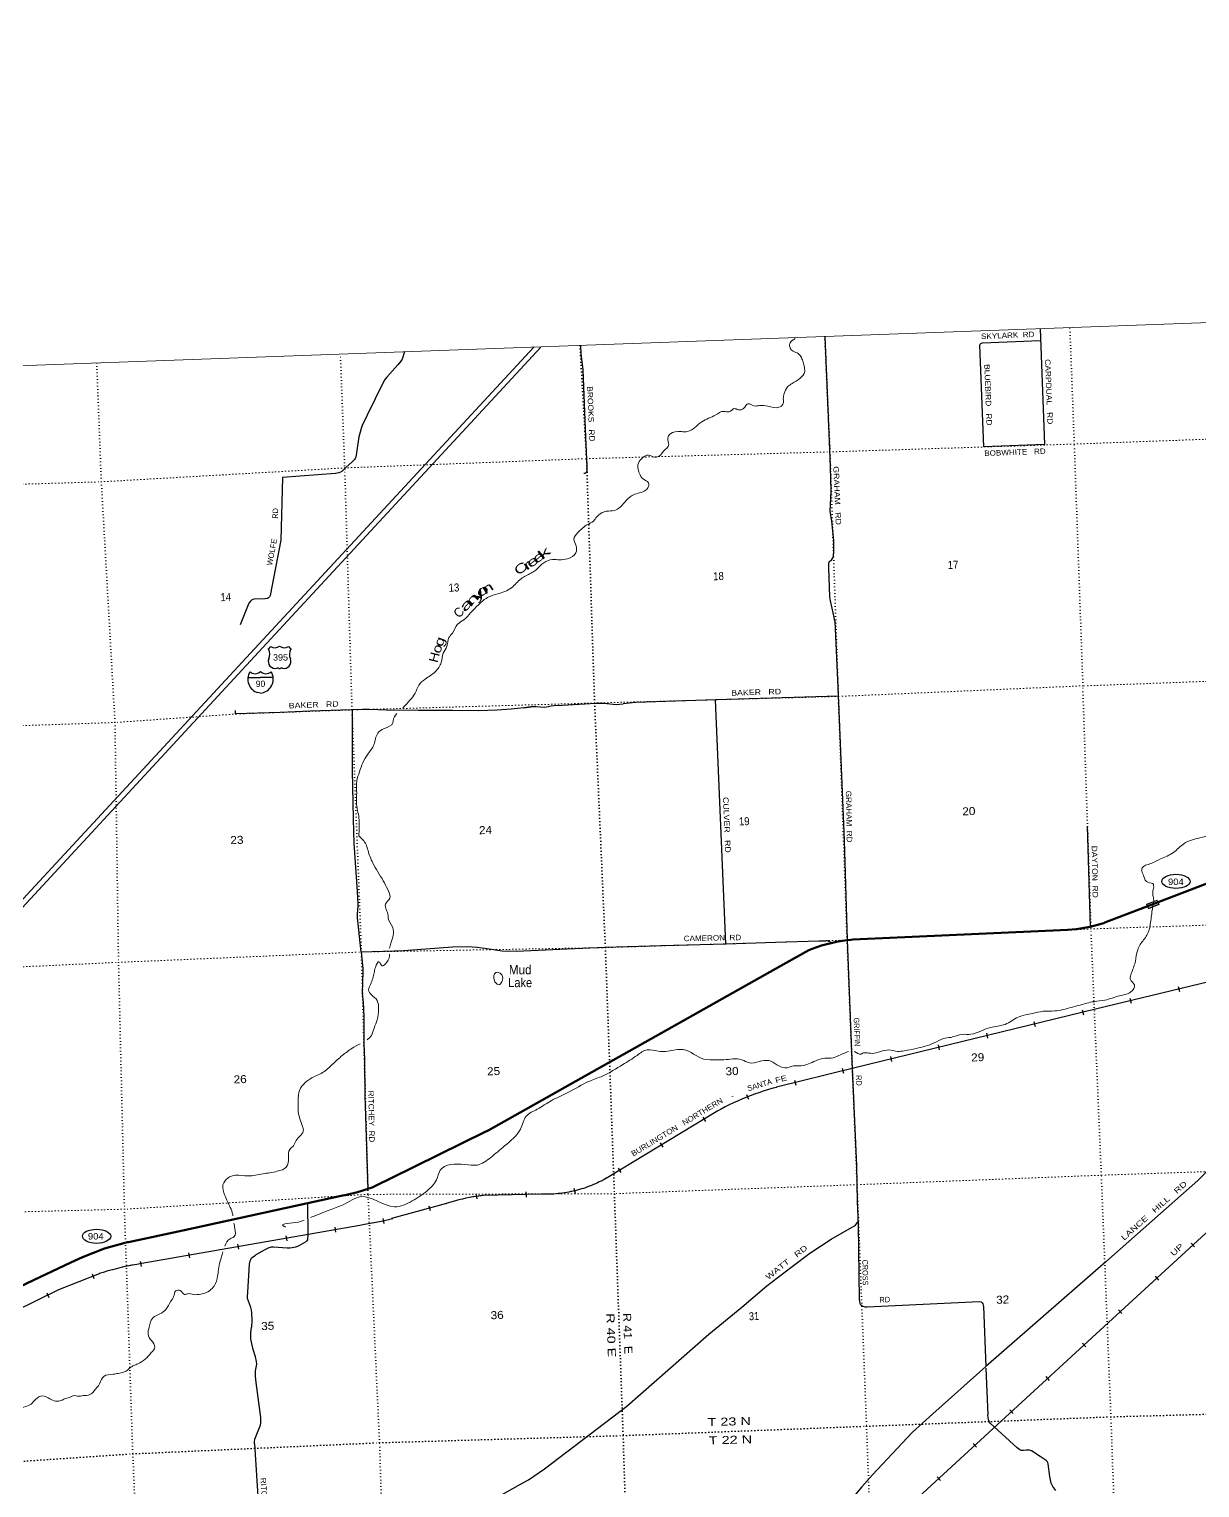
# Model space of a CAD drawing. Header units: feet. Extents: x 745759 to 1002271, y -170898 to 32007.
# Drawn here: x 810130 to 835714, y -10011 to 21882 of the extents above; entities that cross this region are included whole.
import ezdxf
from ezdxf.enums import TextEntityAlignment as Align

# ---------------------------------------------------------------- set-up
doc = ezdxf.new("R2010")
doc.units = ezdxf.units.FT
doc.header["$LTSCALE"] = 48
doc.linetypes.add('DOTTED', pattern=[1.5, 0.3, -1.2])
for name, color, linetype, lineweight in [('15', 7, 'Continuous', 25), ('16', 7, 'Continuous', 25), ('17', 7, 'Continuous', 25), ('18', 7, 'Continuous', 35), ('23', 7, 'Continuous', 70), ('29', 7, 'Continuous', 25), ('34', 7, 'Continuous', 13), ('39', 7, 'Continuous', 13), ('4', 7, 'Continuous', 13), ('59', 7, 'Continuous', 13), ('6', 7, 'DOTTED', 25), ('7', 7, 'DOTTED', 13)]:
    doc.layers.add(name, color=color, linetype=linetype, lineweight=lineweight)
doc.layers.add('30', color=7, linetype='Continuous')
doc.layers.add('41', color=7, linetype='Continuous')

msp = doc.modelspace()

# ---------------------------------------------------------------- linework, layer by layer
at = {"layer": '15'}
for p, q in [((814909.56, 7706.54), (815185.97, 7706.54)), ((815182.27, 7838.01), (815185.17, 7840.92)), ((815188.34, 7838.54), (815184.91, 7840.92)), ((815185.97, 7360.96), (815122.08, 7378.92)), ((815185.44, 7360.7), (815249.07, 7379.44))]:
    msp.add_line(p, q, dxfattribs=at)
msp.add_lwpolyline([(815461.33, 7706.54), (815185.44, 7706.54), (815185.97, 7706.54)], dxfattribs=at)
for centre, radius, start, end in [((815212.19, 7671.44), 306.13, 148.44436, 254.43378), ((815063.59, 7954.04), 165.66, 227.34248, 315.8117), ((815307.28, 7954.04), 165.66, 224.18831, 312.69403), ((815158.68, 7671.44), 306.13, 283.08087, 31.62484)]:
    msp.add_arc(centre, radius, start, end, dxfattribs=at)
at = {"layer": '16'}
for p, q in [((815359.51, 8323.33), (815410.82, 8382.09)), ((815602.58, 8388.06), (815602.3, 8387.86)), ((815794.67, 8382.18), (815846.06, 8323.33))]:
    msp.add_line(p, q, dxfattribs=at)
for centre, radius, start, end in [((815166.53, 8212.7), 222.05, 332.97043, 29.75871), ((815501.9, 8539.75), 182.07, 239.97227, 303.45418), ((815703.68, 8539.25), 181.52, 236.33975, 300.08743), ((815703.67, 8539.75), 182.07, 236.54582, 236.59441), ((816039.03, 8212.7), 222.05, 150.24129, 207.02957), ((815505.72, 8057.8), 151.42, 159.09177, 283.81923), ((815699.84, 8057.8), 151.42, 256.18077, 20.90823)]:
    msp.add_arc(centre, radius, start, end, dxfattribs=at)
for centre, major_axis, start_param, end_param in [((815561.06, 7858.98), (-19.56, 51.67), 4.95877769, 6.28318531), ((815644.51, 7858.98), (19.56, 51.67), 0, 1.32637542)]:
    msp.add_ellipse(centre, major_axis=major_axis, ratio=0.929097, start_param=start_param, end_param=end_param, dxfattribs=at)
at = {"layer": '17'}
for centre in [(835191.83, 3248.54), (811601.67, -4511.29)]:
    msp.add_ellipse(centre, major_axis=(-309.24, 1), ratio=0.500121, dxfattribs=at)
at = {"layer": '18'}
for points in [[(808357.75, 1103.99), (814965.58, 8241.51), (821155.48, 14926.85)], [(808363.69, 937.99), (815051.66, 8161.84), (821310.53, 14932.49)]]:
    msp.add_lwpolyline(points, dxfattribs=at)
at = {"layer": '23'}
for points in [[(832825.22, 2188.84), (833015.31, 2202.84), (833317.35, 2254.32), (833587.12, 2330), (833615.21, 2337.88), (833637.12, 2346.27), (834801.1, 2792.39), (838356.61, 4160.3), (838756.15, 4290.05), (839352.56, 4439.98)], [(817530.78, -3472.88), (817625, -3441), (817730.63, -3394.23), (818042.65, -3239.68), (820110.25, -2222.46), (820132.52, -2211.5), (820160.25, -2195.91), (826675.27, 1465.24), (827172.46, 1744.36), (827245, 1776), (827320, 1803), (827448.09, 1844.31), (827775.25, 1927.87), (827855, 1944), (828007.26, 1963.3)], [(828007.26, 1963.3), (828090.54, 1973.87), (828133.41, 1975.81), (832826.22, 2188.84)], [(808622.51, -6296.02), (808921.41, -6118.02), (808933.46, -6110.71), (808971.41, -6087.76), (809073.67, -6025.9), (809346.81, -5888.46), (810088.11, -5536.39), (811043, -5085.68), (811291.62, -4965.69), (811775.26, -4778.42), (812249.74, -4649.81), (812273.43, -4643.39), (812299.74, -4637.81), (813487.42, -4385.98), (816949.52, -3624.17), (817064.56, -3603.05), (817302, -3544), (817403.07, -3516.09), (817530.78, -3472.88)]]:
    msp.add_lwpolyline(points, dxfattribs=at)
at = {"layer": '29'}
for p, q in [((830964.02, 15024.35), (832227.55, 15075.48)), ((827737.15, 8935.33), (827813.2, 7323.96)), ((825125.16, 7217.8), (825344.42, 1882.06)), ((833323.63, 2255.37), (833255.71, 4453.77)), ((831034.8, -7397.33), (831084.25, -8416.71))]:
    msp.add_line(p, q, dxfattribs=at)
for points in [[(832221.49, 15332.01), (832322, 12799), (830991, 12751), (830907.71, 14969.86)], [(827517.43, 15159.09), (827619.07, 12687.04), (827635.5, 12300.75), (827643.02, 12045.11), (827648.92, 11779.33), (827631.37, 11333.34), (827665.29, 11125.03), (827705.18, 10703.34), (827710.9, 10404.52)], [(830907.71, 14969.86), (830916.46, 14995.86), (830929.46, 15008.87), (830944.62, 15017.54), (830964.02, 15024.35)], [(818329.78, 14824.26), (818281.09, 14666.31), (818255.1, 14620.79), (818190.1, 14544.92), (817943.11, 14271.8), (817904.12, 14219.77), (817865.12, 14154.74), (817514.14, 13443.75), (817410.14, 13218.31), (817384.15, 13148.94), (817360.32, 13070.91), (817336.48, 12966.86), (817288.82, 12672.06), (817267.15, 12524.65), (817256.32, 12496.48), (817236.82, 12470.46), (817189.16, 12420.61), (817050.5, 12294.88), (816959.5, 12208.17), (816935.67, 12193), (816896.67, 12180), (816826.77, 12169.87)], [(822177.6, 14964.04), (822187.01, 14791.87), (822226.57, 14432.64), (822289.44, 12963.94), (822317.33, 12315.19), (822318.58, 12237.12), (822315.73, 12215.74), (822312.88, 12206.82), (822308.25, 12198.62), (822295.96, 12182.58), (822288.3, 12174.74), (822278.85, 12169.74), (822254.89, 12164.66)], [(816826.77, 12169.87), (815669.36, 12078.36), (815627.94, 10708.54), (815397.46, 9498.93)], [(827737.15, 8935.33), (827725.11, 9015.21), (827677.45, 9221.12), (827644.95, 9381.54), (827629.79, 9472.57), (827603.79, 10101.2), (827603.78, 10198.76), (827612.46, 10235.6), (827670.94, 10289.8), (827694.78, 10320.15), (827707.78, 10361.32), (827710.9, 10404.52)], [(815397.46, 9498.93), (815384.42, 9472.58), (815360.59, 9448.73), (815334.59, 9433.56), (815286.93, 9427.06), (815048.61, 9418.39), (815018.27, 9411.88), (814987.95, 9396.71), (814966.28, 9375.03), (814931.62, 9331.68), (814740.96, 8859.13)], [(820941.18, 7043.6), (820662.75, 7011.06), (820355.74, 6989.54), (819945.82, 6976.27), (819384.1, 6987.57), (818633.82, 6983.79), (817933.4, 6991.93), (817564.77, 7004.39), (817415.8, 7006.9), (817164.6, 6999.55), (816268, 6968), (815614, 6943), (814640, 6910), (814636.23, 6985.9)], [(820941.18, 7043.6), (821140.95, 7068.62), (821210.28, 7070.79), (821305.61, 7064.28), (821381.44, 7059.95), (821435.6, 7064.28), (821539.6, 7090.29), (821595.93, 7096.81), (821786.58, 7103.3), (822510.21, 7142.32), (822687.86, 7146.65), (822757.2, 7140.16), (822891.52, 7120.64), (822963.02, 7118.48), (823034.51, 7124.98), (823114.73, 7130.68)], [(827811, 7299), (825137.39, 7218.17), (823385.28, 7158.9), (823114.73, 7130.68)], [(827813.32, 7324.45), (827937.9, 4144.71), (828006.96, 1970.94), (828007.26, 1963.3)], [(817187, 6999), (817190.29, 5664.47), (817209.1, 4621.34), (817213.96, 4329.33), (817227.15, 4083.97), (817294.63, 3030.56), (817310.87, 2757.11), (817305.58, 2575.55)], [(817386.18, 1703.8), (817314.84, 2386.42), (817306.18, 2453.61), (817304.01, 2486.13), (817305.58, 2575.55)], [(820777.76, 1719.59), (821888.23, 1775.09), (822717.89, 1808.03), (823935.52, 1849.39), (825360, 1885), (826444, 1921), (827397, 1947), (827541.11, 1951.19)], [(828007.26, 1963.3), (828118.44, -854.15), (828209.43, -2968.65), (828226.6, -3751.9), (828245.52, -4259.01), (828272.6, -5894.48)], [(820777.76, 1719.59), (820601.5, 1716.61), (820458.51, 1725.28), (820142.19, 1777.31), (819916.87, 1803.32), (819704.55, 1816.32), (819383.9, 1807.65), (818307.12, 1731.78), (818109.97, 1720.95), (817386.18, 1703.8)], [(817386.18, 1703.8), (817418.84, 1343.76), (817421.01, 1267.89), (817410.18, 806.17), (817431.84, 602.41), (817440.51, 290.26), (817444.84, -286.34), (817457.84, -652.68)], [(835669.28, -3291.08), (835804.66, -3162.74), (835869.66, -3084.69), (836060.32, -2746.52), (836207.65, -2486.39), (836276.99, -2382.35), (836684.3, -1888.09), (836792.64, -1775.38), (836935.63, -1645.31), (837351.62, -1341.82), (837420.96, -1285.47), (837468.62, -1207.43), (837524.95, -1064.35), (837594.28, -717.51), (837611.61, -344.66), (837646.28, -197.27), (837689.61, -101.88), (837806.61, 62.86), (837923.61, 201.61), (838036.27, 305.65), (838192.27, 435.72), (839024.24, 1094.72), (839461.61, 1505.12)], [(817457.84, -652.68), (817468.67, -1430.87), (817530.78, -3472.88)], [(835669.28, -3291.08), (833659.49, -5070.8), (831038.16, -7359.17)], [(816213.44, -3792.67), (816216.41, -4474.31), (816212.08, -4591.37), (816201.25, -4609.79), (816175.26, -4630.38), (816125.42, -4660.74), (816024.68, -4720.34), (815996.51, -4733.35), (815947.76, -4747.44), (815875.19, -4763.7), (815826.44, -4769.12), (815767.95, -4769.12), (815466.79, -4751.78), (815418.05, -4752.86), (815395.3, -4757.2), (815367.13, -4764.78), (815338.97, -4776.71), (815276.13, -4808.14), (815085.48, -4919.77), (815050.81, -4942.53), (815003.15, -4980.47), (814983.65, -4998.89), (814964.15, -5024.91), (814950.07, -5058.51), (814938.15, -5120.28), (814899.15, -5731.57), (814890.5, -5824.78), (814894.82, -5861.63), (814959.81, -6039.38), (814981.49, -6123.92), (814990.16, -6182.45), (814994.48, -6355.86), (814985.81, -6498.93)], [(825705.54, -6058.98), (826247.74, -5597.11), (826347.4, -5519.08), (826806.72, -5172.24), (827192.38, -4877.43), (827660.36, -4573.95), (827844.52, -4465.56), (828115.34, -4313.82), (828167.35, -4283.47), (828189, -4266.13), (828212.85, -4242.28), (828236.67, -4196.76)], [(823190.7, -8227.28), (824985.04, -6649.59), (825705.54, -6058.98)], [(828272.6, -5894.48), (828286.52, -5978.64), (828293.02, -5995.98), (828310.35, -6015.49), (828351.51, -6039.33), (828392.68, -6052.34), (828446.84, -6052.34), (830890.77, -5939.62), (830931.93, -5946.12), (830960.1, -5965.63), (830973.09, -5987.31), (830986.1, -6043.67), (831038.15, -7359)], [(815053.65, -9049.04), (815052.99, -9009.11), (815061.66, -8948.42), (815087.64, -8872.55), (815165.64, -8694.8), (815182.99, -8640.6), (815191.65, -8592.91), (815193.82, -8540.89), (815191.64, -8473.69), (815087.64, -7706.33), (815074.66, -7576.26), (815074.64, -7493.89), (815076.82, -7454.87), (815102.82, -7309.63), (815100.64, -7251.11), (815078.98, -7147.06), (815026.98, -6986.65), (815000.99, -6889.09), (814974.98, -6761.21), (814970.66, -6709.17), (814974.98, -6622.47), (814985.81, -6498.93)], [(831038.15, -7359), (829882.64, -8395.49), (829427.09, -8803.41)], [(817448, -11805.15), (817611.74, -11796.79), (817707.07, -11770.78), (817811.06, -11710.08), (817988.73, -11580.02), (818053.72, -11527.99), (818348.38, -11233.18), (818422.04, -11181.16), (818556.37, -11103.12), (819007.02, -10856), (819145.68, -10790.97), (819449, -10695.59), (819566, -10652.24), (819847.65, -10504.83), (820870.28, -9932.56), (821039.27, -9832.84), (821390.26, -9594.39), (823190.7, -8227.28)], [(832565.69, -10069.06), (832505.02, -9981.25), (832466.03, -9906.48), (832435.68, -9760.14), (832396.69, -9487), (832390.19, -9454.5), (832381.53, -9439.33), (832371.78, -9426.32), (832357.69, -9413.3), (832223.36, -9326.59), (832033.79, -9204.12), (832015.36, -9196.52), (831991.54, -9190.03), (831968.79, -9186.78), (831949.29, -9185.69), (831920.03, -9187.85), (831857.21, -9196.53), (831829.03, -9196.52), (831807.37, -9192.2), (831782.45, -9180.27), (831720.7, -9135.83), (831135.71, -8593.89), (831111.88, -8561.37), (831095.63, -8519.1), (831086.97, -8470.33), (831084.25, -8416.71)], [(829427.09, -8803.41), (828557, -9724), (828326.76, -9993.05), (828105, -10262)], [(815053.65, -9049.04), (815141.19, -10424.13), (815179.38, -11339.59), (815203.92, -11727.59), (817345.01, -11794.88), (817448, -11805.15)]]:
    msp.add_lwpolyline(points, dxfattribs=at)
for centre, radius, start, end in [((821507.06, 3361.45), 3725.38, 95.53974, 98.73703), ((827533.03, 1741.61), 209.73, 49.73972, 87.79282)]:
    msp.add_arc(centre, radius, start, end, dxfattribs=at)
at = {"layer": '34', "lineweight": 25}
for p, q in [((834186.62, 694.46), (834212.71, 586.97)), ((835242.41, 947.95), (835268.49, 840.45)), ((833145.28, 438.81), (833171.47, 331.34)), ((832089.75, 184.24), (832115.94, 76.78)), ((831048.65, -72.18), (831074.84, -179.64)), ((828952.02, -583.17), (828978.21, -690.63)), ((829993.12, -326.74), (830019.31, -434.21)), ((827896.54, -838.96), (827923.2, -946.31)), ((826856.58, -1100), (826883.25, -1207.35)), ((825809.55, -1408.91), (825849.62, -1512)), ((824849.99, -1904.51), (824907.29, -1999.12)), ((823919.91, -2464.78), (823977.21, -2559.39)), ((823004.14, -3022.47), (823061.45, -3117.08)), ((822035.93, -3461.83), (822061.7, -3569.39)), ((819894.41, -3583.01), (819912.52, -3692.13)), ((820986.46, -3542.33), (820988.99, -3652.91)), ((817860.08, -4121.15), (817884.08, -4229.13)), ((818865.75, -3844.24), (818894.88, -3950.94)), ((816807.97, -4314.1), (816827.08, -4423.05)), ((814682.44, -4687.03), (814701.55, -4795.97)), ((815738.06, -4499.17), (815757.18, -4608.11)), ((835526.41, -4659.26), (835601.25, -4740.7)), ((812557.63, -5059.23), (812575.07, -5168.46)), ((813612.53, -4872.09), (813631.64, -4981.04)), ((811504.29, -5329.83), (811545, -5432.68)), ((834738.66, -5386.65), (834813.5, -5468.1)), ((810512.91, -5747.94), (810561.79, -5847.16)), ((833937.39, -6119.39), (834012.23, -6200.84)), ((833149.83, -6847.02), (833224.7, -6928.44)), ((832348.86, -7580.09), (832423.73, -7661.5)), ((831561.41, -8307.8), (831636.28, -8389.22)), ((830760.43, -9040.87), (830835.31, -9122.28)), ((829972.99, -9768.58), (830047.86, -9850))]:
    msp.add_line(p, q, dxfattribs=at)
at = {"layer": '34'}
for p, q in [((825179.05, -1767.76), (822796.57, -3210.74)), ((819243.41, -3796.6), (818046.49, -4123.33)), ((821319.89, -3588.21), (820059.55, -3617.05)), ((817357.96, -4271.92), (812588.95, -5108.65))]:
    msp.add_line(p, q, dxfattribs=at)
for points in [[(839450.4, 1913.9), (833435.16, 454.39), (828173.79, -827.9), (826465.49, -1252.29)], [(839542.72, -1044.9), (833720.97, -6394.46), (827045.48, -12533.53), (817747.31, -21118), (812938.69, -25529.02)], [(811659.65, -5328.69), (810771.46, -5680.19), (809793.59, -6161.98), (808668.86, -6752.03)]]:
    msp.add_lwpolyline(points, dxfattribs=at)
at = {"layer": '34', "lineweight": 25}
for points in [[(839444, 1908), (833435.41, 453.32), (828174.05, -828.97), (826465.73, -1253.37), (826453.76, -1255.83), (826357.53, -1282.22), (826262.41, -1310.68), (826167.72, -1340.79), (826072.79, -1372.16), (825979, -1405.57), (825886.21, -1440.49), (825793.16, -1476.67), (825701.25, -1514.9), (825610.32, -1554.63), (825519.3, -1596.16), (825429.83, -1639.05), (825340.63, -1683.05), (825252.04, -1729.24), (825179.59, -1768.72), (822797.13, -3211.69), (822756.54, -3235.64), (822715.63, -3258.52), (822674.31, -3280.72), (822632.48, -3302.59), (822590.32, -3323.39), (822547.99, -3343.36), (822505.15, -3363.01), (822461.98, -3381.6), (822418.63, -3399.35), (822374.64, -3416.55), (822330.69, -3432.78), (822286.47, -3448.55), (822241.69, -3463.39), (822196.96, -3477.27), (822151.83, -3490.44), (822106.64, -3503.03), (822060.9, -3514.68), (822015.35, -3525.6), (821969.24, -3535.59), (821923.32, -3544.85), (821876.98, -3553.4), (821830.69, -3560.99), (821784.23, -3567.74), (821737.71, -3573.91), (821690.88, -3579), (821643.99, -3583.5), (821597.16, -3587.02), (821550.28, -3589.94), (821503.31, -3591.67), (821456.29, -3592.79), (821409.46, -3593.18), (821362.45, -3592.73), (821315.5, -3591.32), (821317.31, -3589.37), (820059.63, -3618.15), (819981.65, -3627.89), (819904.3, -3639.36), (819827.09, -3652.18), (819749.55, -3665.94), (819672.67, -3681.43), (819596.39, -3698.21), (819519.77, -3715.93), (819443.82, -3735.38), (819368.46, -3756.12), (819292.82, -3778.25), (819239.66, -3794.69), (819248.07, -3796.47), (818049.71, -4123.59), (818070.4, -4133.02), (817864.52, -4178.77), (817661.95, -4218.94), (817458.59, -4255.62), (817358.14, -4273.01), (812589.06, -5109.75), (812587.04, -5109.83), (812480.29, -5126.87), (812374.47, -5146.27), (812268.93, -5167.5), (812162.96, -5190.05), (812057.98, -5214.94), (811953.89, -5241.58), (811849.38, -5269.52), (811745.86, -5299.83), (811658.62, -5327.02), (811662.45, -5328.77), (810771.9, -5681.2), (809794.08, -6162.97)], [(839559, -1034), (833721.71, -6395.27), (827046.22, -12534.34), (817748.05, -21118.81), (812939.42, -25529.85), (812810.96, -25641.7), (812685.79, -25755.85), (812562.52, -25872.23), (812439.8, -25990.71), (812320.34, -26111.5), (812203.53, -26233.88), (812087.26, -26358.36), (811974.25, -26485.16), (811863.89, -26613.54), (811754.71, -26744.76), (811648.89, -26876.93), (811544.35, -27010.57), (811474.72, -27103.95), (809457, -29611)]]:
    msp.add_lwpolyline(points, dxfattribs=at)
at = {"layer": '34'}
for centre, radius, start, end in [((827931.07, -6764.98), 5704.9, 105.01064, 118.84201), ((821415.47, -900.29), 2691.76, 267.92391, 300.86936), ((820591, -8079.47), 4493.95, 96.79161, 107.55803), ((815426.98, 7432.7), 11862.83, 279.36803, 282.85838), ((813526.39, -11218.66), 6181.73, 98.74118, 107.61619)]:
    msp.add_arc(centre, radius, start, end, dxfattribs=at)
at = {"layer": '39'}
for points in [[(826788.42, 15064.43), (826761.2, 15026.87), (826752.53, 14935.87), (826801.81, 14855.08), (826912.41, 14802.78), (826995.7, 14727.3), (827035.76, 14624.01), (827063.85, 14518.25), (827078.56, 14393.86), (826977.33, 14249.03), (826802.59, 14133.7), (826704.76, 14059.52), (826629.66, 13915.66), (826611.69, 13804.16), (826604.22, 13680.96), (826516.14, 13615.21), (826271.84, 13638.34), (826090.28, 13651.72), (825963.71, 13647.01), (825845.31, 13692.97), (825740.57, 13588.31), (825630.98, 13560.04), (825533.49, 13584.62), (825431.43, 13516.33), (825310.36, 13525.92), (825134.26, 13446.81), (824827.96, 13298.37), (824516.11, 13083.21), (824383.37, 13082.3), (824133.89, 13028.66), (824086.82, 12942.27), (824106.29, 12797.91), (823994.95, 12654.72), (823933.44, 12577.86), (823802.72, 12522.61), (823668.17, 12569.99), (823514.24, 12489.69), (823432.66, 12357.68), (823443.34, 12233.14), (823500.46, 12104.29), (823544.83, 12047.5), (823662.57, 11965.24), (823650.56, 11855.98), (823570.81, 11782.47), (823304.83, 11685.91), (823145.35, 11538.9), (822924.71, 11359.39), (822742.34, 11340.5), (822535.67, 11217.94), (822460.62, 11126.47), (822334.67, 11051.25), (822121.92, 10876.06), (822034.84, 10729.74), (822082.51, 10584.42), (822078.25, 10429.09), (821897.93, 10301.46), (821721.66, 10280.78), (821568.67, 10283.14), (821378.05, 10215.58), (821222.44, 10072.75), (821135, 10013), (821092.85, 9987.32), (820880.15, 9864.53), (820670.23, 9667.28), (820361.41, 9532.84), (820115.52, 9437.03), (819963.39, 9308.43), (819781.15, 9124.31), (819632.01, 8969.63), (819492.9, 8869.73), (819379.42, 8676.08), (819304.52, 8580.59), (819257.26, 8391.42), (819180.6, 8235.41), (819133.72, 8036.18), (819006.47, 7833.96), (818783.15, 7672.48), (818645.31, 7538.38), (818563.3, 7364.03), (818450.4, 7208.69), (818297.91, 7045.95)], [(826860.53, 15135.55), (826862.07, 15120.34), (826856.15, 15106.36), (826847.01, 15097.76), (826826.05, 15087.55), (826809.38, 15080.56), (826795.41, 15069.27), (826791.11, 15067.66), (826788.42, 15064.43)], [(818166.11, 6920.94), (818082.97, 6757.71), (818078.37, 6719.25), (817890.01, 6591.32), (817747.03, 6487.25), (817663.63, 6242.32), (817532.67, 6031.9), (817419.03, 5842.27), (817349.98, 5644.23), (817286.87, 5448.42), (817286.89, 5178.4), (817283.98, 4986.85), (817307.19, 4796.28), (817337.3, 4636.19), (817343.33, 4420.8), (817331.78, 4245.05)], [(838207.95, 6903.39), (837994.11, 6649.57), (837869.25, 6437.36), (837717.75, 6238.26), (837616.55, 6039.02), (837467, 5787.6), (837503.03, 5522.94), (837564.24, 5392.23), (837557.55, 5140.09), (837489.42, 4863.49), (837311.48, 4725.87), (836955.61, 4611.85), (836625.04, 4520.94), (836296.14, 4331.35), (835966.83, 4260.63), (835713.56, 4200.81), (835362.24, 4072.85), (835136.1, 3879.03), (834853.62, 3739.53), (834642.1, 3638.95), (834452.46, 3545.23), (834505.08, 3321.5), (834546.18, 3244.44), (834684.67, 3199.22), (834685.27, 2967.51), (834705.1, 2867.49), (834681.43, 2688.56)], [(817331.78, 4245.05), (817491.76, 4055.55), (817535.04, 3920.13), (817637.52, 3653.93), (817749.5, 3456.59), (817869.51, 3259.55), (817965.05, 3071.67), (818008.35, 2881.85), (817918.58, 2753.56), (817976.26, 2501.81), (817978.36, 2445.46), (818076.65, 2237.54), (818036.96, 1899.53), (817999.2, 1777.45)], [(834681.43, 2688.56), (834672.15, 2618.4), (834631.25, 2312.59), (834557.59, 2076.09), (834410.56, 1865.07), (834338.82, 1685.06), (834291.5, 1443.5), (834205.86, 1204.53), (834195.56, 1103.39), (834284.44, 985.8), (834203.69, 831.65), (833959.43, 745.97), (833641.06, 651.48), (833402.89, 618.42), (833095.82, 544.51), (832721.28, 445.91), (832543.38, 415.1), (832292.17, 407.75), (832060.55, 360.83), (831745.67, 280.57), (831457.84, 122.74), (831136.49, 54.34), (830946.02, -17.25), (830709.5, -94.58), (830526.53, -97.37), (830269.39, -161.36), (830113.51, -189.34), (829905.79, -283.73), (829516, -405.07), (829254.39, -457.14), (829107.96, -468.64), (828915.67, -437.52), (828552.28, -511.52), (828412.9, -496.57)], [(818005.92, 1655.72), (818005.36, 1614.22), (817911.22, 1441.44), (817842.18, 1404.61), (817774.59, 1490.76), (817696.72, 1366.95), (817668.86, 1251.04), (817589.85, 996.21), (817548, 877.77), (817612.55, 765.31), (817733.73, 644.89), (817764.82, 458.65), (817737.52, 219.84), (817669.72, 42), (817607.43, -121.53), (817515.78, -215.2)], [(820296, 1077), (820281, 1172), (820311, 1245), (820376, 1259), (820459, 1202), (820460, 1051), (820392, 988), (820326, 1028), (820296, 1077)], [(817361.34, -303.42), (817185.32, -401.25), (816971.97, -560.34), (816753.94, -755.87), (816543.27, -933), (816282.44, -1059.6), (816024.34, -1367.46), (816007.46, -1615.95), (816009.83, -1787.15), (816045.82, -1942.99), (816104.44, -2112.09), (816123.07, -2179.91), (815962.95, -2417.62), (815904.87, -2532.63), (815825.28, -2610.15), (815798.11, -2798.57), (815749.22, -2997.88), (815551.47, -3089.89), (815233.76, -3148.08), (814911.51, -3192.33), (814641.39, -3178.22), (814470.64, -3238.99), (814365.48, -3385.99), (814408.35, -3618.15), (814524.74, -3879.8), (814578.89, -4036.98), (814583.97, -4063.53)], [(828035.04, -470.59), (827861.32, -541.31), (827702.85, -607.67), (827518.17, -618.59), (827319.07, -674.37), (827001.23, -782.95), (826834.4, -787.15), (826640.88, -830.64), (826296.9, -670.16), (826086.47, -692.11), (825872.18, -718.23), (825702.65, -649.99), (825310.44, -652.52), (825149.49, -652.48), (824875.29, -636.5), (824424.96, -429.61), (824086.18, -462.39), (823872.93, -462.28), (823634.51, -434.9), (823415.71, -555.9), (823103.33, -756.97), (822662.02, -1007.17), (822380.42, -1116.41), (821887.17, -1376.61), (821539.44, -1546.76), (821232.56, -1733.51), (820994.8, -1885.45), (820864.53, -2168.39), (820518.13, -2535.97), (820215.75, -2789.06), (819924.12, -2953.08), (819650.06, -2941.13), (819113.53, -3065.92), (819030.94, -3278.57), (818818.73, -3522.25), (818498.92, -3739.72), (818115.38, -3866.86), (817380.8, -3644.37), (816991.11, -3822.12), (816687.63, -3938.22), (816313.03, -4089.21), (816277.84, -4103.1)], [(828414.49, -496.98), (828399, -500), (828382.84, -499.7), (828309.41, -526.62), (828164.35, -468)], [(814600.37, -4222.06), (814626.39, -4339.49), (814605.1, -4523.67), (814520.14, -4565.12), (814407.45, -4728.71)], [(816136.65, -4156.37), (816013.42, -4201.14), (815678.38, -4280.13), (815731.74, -4308.37)], [(814362.65, -4849.7), (814329.79, -4963.15), (814282.46, -5150.31), (814256.7, -5322.55), (814200.59, -5544.29), (814132.1, -5649.62), (813994.69, -5741.39), (813883.24, -5773.76), (813718.65, -5783.92), (813597.28, -5766.28), (813527.49, -5782.99), (813427.75, -5698.04), (813335.41, -5703.5), (813285.82, -5830.29), (813225.29, -5933.3), (813115.3, -6112.72), (812988.09, -6208.14), (812869.58, -6266.96), (812783.3, -6381.01), (812753.43, -6496.99), (812726.99, -6651.12), (812800.71, -6793.47), (812874.5, -6937.82), (812798.42, -7055.52), (812662.97, -7199.61), (812503.76, -7300.26), (812412.63, -7337.91), (812353.63, -7374.37), (812208.64, -7478.51), (812075.01, -7509.69), (811967.05, -7527.82), (811765.49, -7571.61), (811666.95, -7734.48), (811546.17, -7894.15), (811456.53, -7972.05), (811310.55, -7995.62), (811186.14, -8004.29), (811119.39, -7994.69), (811014.26, -8034.88)], [(811014.26, -8034.88), (810952.36, -8047.26), (810813.68, -8104.83), (810672.97, -8108.06), (810547.86, -8044.21), (810423.51, -8000.48), (810265.56, -8080.93), (810170.65, -8179.18), (810047.97, -8234.13), (809789.82, -8378.76), (809704.05, -8452.49), (809541.33, -8512.97), (809369.25, -8591.92), (809222.05, -8744.52), (809088.61, -8888.53), (809042.16, -9045.43), (809103.63, -9291), (809181.81, -9445.27), (809307.41, -9630.01), (809462.89, -9753.18), (809620.08, -9868.23), (809746.33, -10016.67), (809794.83, -10184.13), (809793.2, -10409.89), (809700.2, -10667.26), (809576.21, -10794.81), (809390.36, -10882.34), (809277.74, -10991.32), (809264.69, -11126.82), (809380.24, -11311.94), (809431.8, -11507.5), (809447.12, -11702.4), (809299.32, -11838.89), (809202.17, -11931.18), (809183.23, -12016.52), (809111.37, -12085.7), (809059.81, -12105.75), (808942.4, -12140.36), (808894.19, -12142.16), (808831.37, -12148.74)]]:
    msp.add_spline(points, degree=3, dxfattribs=at)
at = {"layer": '4'}
msp.add_lwpolyline([(745759.19, 12310.89), (776820.48, 13358.05), (807880.31, 14447.96), (838938.61, 15580.58), (869995.32, 16755.93), (901050.39, 17973.99), (932103.74, 19234.78), (963155.34, 20538.27), (994205.12, 21881.75), (1002271.19, -161246.56), (970969.51, -162603.69), (939665.99, -163917.76), (908360.69, -165188.77), (877053.68, -166416.71), (845745, -167601.59), (814434.73, -168743.41), (783122.91, -169842.15), (751809.62, -170897.82)], close=True, dxfattribs=at)
msp.add_lwpolyline([(745759.19, 12310.89), (776820.48, 13358.05), (807880.31, 14447.96), (838938.61, 15580.58), (869995.32, 16755.93), (901050.39, 17973.99), (932103.74, 19234.78), (963155.34, 20538.27), (994205.12, 21881.75), (1002271.19, -161246.56), (970969.51, -162603.69), (939665.99, -163917.76), (908360.69, -165188.77), (877053.68, -166416.71), (845745, -167601.59), (814434.73, -168743.41), (783122.91, -169842.15), (751809.62, -170897.82)], close=True, dxfattribs=at)
at = {"layer": '59'}
for points in [[(834822.43, 2742.42), (834589.67, 2651.2), (834551.35, 2748.96), (834784.12, 2840.18)], [(834561.71, 2744.43), (834779.59, 2829.81), (834812.06, 2746.94), (834594.19, 2661.56)]]:
    msp.add_lwpolyline(points, close=True, dxfattribs=at)
at = {"layer": '6'}
for points in [[(822166.98, 14963.65), (822311.56, 12481.6), (822486.49, 7148.03), (822722.29, 1800.6), (822919.41, -3588.57), (823110.39, -8867.13), (823277.44, -14205.03), (823480.94, -19549.62), (823664.06, -24886.92), (823906.96, -30208.95), (823920.3, -30853.69)], [(808731.06, -9513.02), (812394.18, -9266.61), (817786.87, -9023.26), (823110.39, -8867.13), (828430.11, -8662.78), (833769.91, -8457.67), (839073.79, -8314.36), (839830.05, -8292.6)]]:
    msp.add_lwpolyline(points, dxfattribs=at)
at = {"layer": '7'}
for points in [[(833158.86, 7525.31), (832970.31, 12809.84), (832874.74, 15356.09)], [(827517.43, 15159.09), (827631.24, 12639.02), (827814.73, 7291.66), (828005.51, 1964.73), (828223.23, -3383.37), (828430.11, -8662.78), (828629.11, -14042.38), (828814.68, -19391.67), (829014.45, -24690.06), (829295.33, -30005.58), (829321.76, -30657.21)], [(818612.59, -31047.22), (818598.25, -30432.56), (818292.08, -25140.15), (818177.97, -19872.83), (817962.63, -14518.23), (817786.87, -9023.26), (817533.8, -3584.37), (817390.74, 1704.04), (817184.76, 7007.18), (817026.58, 12259.67), (816931.52, 14773.63)], [(811605.91, 14581.57), (811705.83, 11984.9), (812004.85, 6722.45), (812081.9, 1477.93), (812210.94, -3919.82), (812394.18, -9266.61), (812616.97, -14765.24), (812767.15, -20008.03), (812982.41, -25344.13)], [(807968.63, 11872.02), (811705.83, 11984.9), (817029.87, 12289.11), (822311.23, 12490.6), (827631.24, 12639.02), (832970.31, 12809.84), (838292.18, 13005.44), (839033.15, 13042.85)], [(839228.05, 7724.38), (838517.84, 7718.87), (833157.91, 7522.43)], [(833157.91, 7524.35), (827814.73, 7291.66), (822486.49, 7148.03), (817185.09, 6998.18), (814649.53, 6907.69), (812004.85, 6722.45), (808156.55, 6591.37)], [(834141.38, -19158.85), (833967.43, -13851.44), (833769.91, -8457.67), (833560.94, -3176.33), (833333.76, 2209.7), (833155.99, 7521.48)], [(808349.2, 1304.81), (812081.9, 1477.93), (817390.74, 1704.04), (822722.29, 1800.6), (828005.51, 1964.73), (833333.76, 2209.7), (838682.88, 2380.9), (839427.97, 2406.32)], [(839625.95, -2957.95), (838905.16, -2991.45), (833560.94, -3176.33), (828223.23, -3383.37), (822919.08, -3579.57), (817528.88, -3595.28), (812210.94, -3919.82), (808538.3, -4011.3)]]:
    msp.add_lwpolyline(points, dxfattribs=at)

# ---------------------------------------------------------------- texts
at = {"layer": '15'}
msp.add_text('90', height=140, dxfattribs=at).set_placement((815185.08, 7498.43), align=Align.CENTER)
at = {"layer": '16', "width": 1.05}
msp.add_text('395', height=140, dxfattribs=at).set_placement((815622.39, 8076.29), align=Align.CENTER)
at = {"layer": '17', "width": 1.1}
for p in [(835018.67, 3170.31), (811413.05, -4581.74)]:
    msp.add_text('904', height=140, dxfattribs=at).set_placement(p)
at = {"layer": '30'}
for s, rotation, width, p in [('SKYLARK  RD', 2.317, 1.1, (830934.77, 15104.79)), ('BLUEBIRD   RD', 272.15, 1.15, (831003.3, 14555.93)), ('CARPDUAL   RD', 272.272, 1.15, (832328.05, 14664.35)), ('BROOKS   RD', 272.451, 1.15, (822322.08, 14072.11)), ('BOBWHITE   RD', 2.065, 1.1, (831004.42, 12548.83)), ('GRAHAM   RD', 272.435, 1.2, (827703.68, 12323.35)), ('RD', 88.268, 0.8, (815563.88, 11176.58)), ('BAKER   RD', 1.732, 1.2, (825473.96, 7308.38)), ('BAKER   RD', 2.189, 1.2, (815804.26, 7030.33)), ('GRAHAM  RD', 271.062, 1.1, (827977.43, 5227.79)), ('CULVER   RD', 272.353, 1.2, (825292.64, 5090.51)), ('DAYTON  RD', 271.062, 1.15, (833350.45, 4027.3)), ('CAMERON  RD', 1.062, 1.1, (824435.83, 1940.1)), ('GRIFFIN', 272.331, 0.95, (828148.1, 268.45)), ('RD', 272.331, 0.85, (828198.3, -987.64)), ('RITCHEY  RD', 271.062, 1.1, (817540.22, -1328.83)), ('LANCE   HILL   RD', 41.526, 1.35, (834058.25, -4610.83)), ('WATT   RD', 38.06, 1.35, (826281.53, -5469.05)), ('CROSS', 270.949, 0.95, (828337.36, -5024.58)), ('RD', 2.641, 0.85, (828712.73, -5962.14)), ('RITCHEY  RD', 273.699, 1.1, (815183.89, -9795.54))]:
    msp.add_text(s, height=120, rotation=rotation, dxfattribs=dict(at, width=width)).set_placement(p)
msp.add_text('WOLFE', height=120, rotation=79.212, dxfattribs=at).set_placement((815438.15, 10150.08))
at = {"layer": '34'}
msp.add_text('SANTA', height=120, rotation=17.099, dxfattribs=at).set_placement((825846.45, -1340.77))
for s, rotation, width, p in [('FE', 14.783, 1.25, (826451.93, -1163.93)), ('BURLINGTON   NORTHERN', 31.202, 1.1, (823332.35, -2770.01)), ('-', 22.783, 1.1, (825494.14, -1505.55)), ('UP', 42.58, 1.4, (835139.15, -4956.99))]:
    msp.add_text(s, height=120, rotation=rotation, dxfattribs=dict(at, width=width)).set_placement(p)
at = {"layer": '41'}
for s, rotation, width, p in [('k', 38.834, 2, (821444.02, 10352.42)), ('C', 36.061, 1.5, (820931.27, 10013.85)), ('r', 35.523, 1.85, (821068.16, 10084.55)), ('e', 36.225, 1.7, (821184.93, 10163.65)), ('e', 39.645, 1.8, (821319.6, 10263.78)), ('y', 45.121, 2.2, (820004.18, 9459.62)), ('o', 40.733, 1.85, (820094.1, 9528.21)), ('n', 32.564, 1.65, (820200.54, 9580.62)), ('a', 45.998, 2.1, (819753.93, 9233.16)), ('n', 45.409, 2.15, (819877.56, 9341.73)), ('o', 67.027, 1.25, (819136.2, 8299.27)), ('g', 68.636, 1.35, (819189.63, 8458.2)), ('H', 75.579, 1.15, (819078.8, 8123.72))]:
    msp.add_text(s, height=200, rotation=rotation, dxfattribs=dict(at, width=width)).set_placement(p, align=Align.CENTER)
msp.add_text('C', height=200, rotation=46.091, dxfattribs=at).set_placement((819590.36, 9062.1), align=Align.CENTER)
for s, width, p in [('Mud', 0.95, (820614, 1217)), ('Lake', 0.9, (820599, 936))]:
    msp.add_text(s, height=200, dxfattribs=dict(at, width=width)).set_placement(p)
at = {"layer": '6'}
for s, rotation, width, p in [('R 40 E', 272.072, 1.35, (822743.74, -6195.39)), ('R 41  E', 272.072, 1.15, (823108.19, -6192.19)), ('T 23 N', 1.68, 1.35, (824957.06, -8663.17)), ('T 22 N', 1.68, 1.35, (824984.37, -9063.38))]:
    msp.add_text(s, height=175, rotation=rotation, dxfattribs=dict(at, width=width)).set_placement(p)
at = {"layer": '7'}
for s, width, p in [('17', 0.9, (830207.59, 10078.51)), ('18', 0.9, (825080.66, 9831.38)), ('13', 0.9, (819298.72, 9580.25)), ('14', 0.9, (814311.72, 9373.85)), ('20', 1.1, (830526.13, 4690.61)), ('19', 0.9, (825642.51, 4470.26)), ('23', 1.1, (814529.52, 4061.84)), ('24', 1.1, (819962.93, 4278.91)), ('29', 1.1, (830719.53, -690.61)), ('25', 1.1, (820139, -994.83)), ('30', 1.1, (825350.78, -993)), ('26', 1.1, (814600.78, -1170.62)), ('32', 1.1, (831265.96, -5989.03)), ('35', 1.1, (815203.23, -6563.23)), ('36', 1.1, (820217.22, -6325.99)), ('31', 0.85, (825862.92, -6348.67))]:
    msp.add_text(s, height=175, rotation=2.135, dxfattribs=dict(at, width=width)).set_placement(p)

doc.saveas('drawing.dxf')
